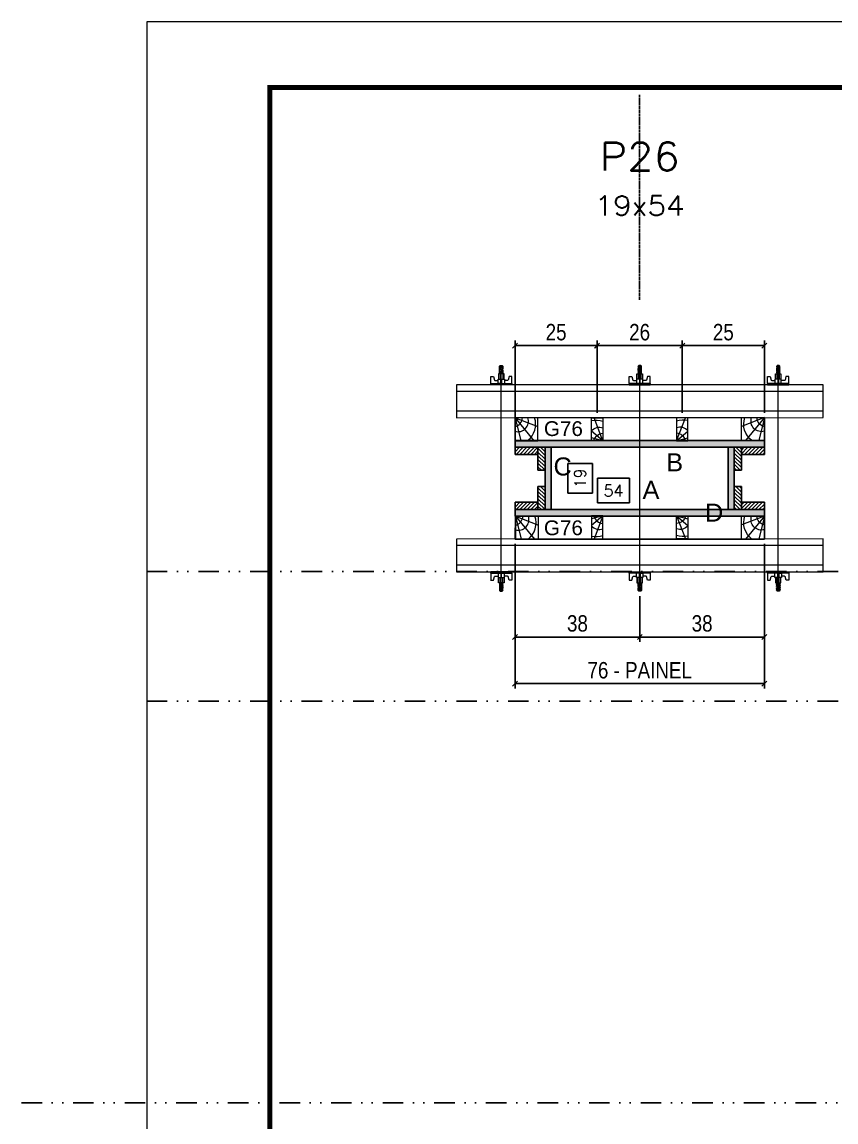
# Model space of a CAD drawing. Extents: x 13770 to 23315, y 867 to 16997.
# Drawn here: x 15908 to 16405, y 8138 to 8808 of the extents above; entities that cross this region are included whole.
import ezdxf
from ezdxf.enums import TextEntityAlignment as Align

# ---------------------------------------------------------------- set-up
doc = ezdxf.new("R2010")
doc.units = 0
for name, pattern in [('DASHED', [0.75, 0.5, -0.25]), ('DIVIDE2', [0.625, 0.25, -0.125, 0, -0.125, 0, -0.125]), ('HIDDEN', [0.375, 0.25, -0.125])]:
    doc.linetypes.add(name, pattern=pattern)
for name, color, linetype in [('CHAPA', 1, 'Continuous'), ('COTA', 241, 'Continuous'), ('MEIO_PONT', 93, 'Continuous'), ('Nível', 160, 'Continuous'), ('SARRAFO', 251, 'Continuous'), ('Texto de Titulo', 7, 'Continuous'), ('Texto Qtd Sarr', 242, 'Continuous'), ('TEXTO_GERAL', 7, 'Continuous')]:
    doc.layers.add(name, color=color, linetype=linetype)
for name, color, linetype, lineweight in [('Folhas', 255, 'Continuous', 9), ('Hachura', 251, 'Continuous', 9), ('Madeira', 126, 'Continuous', 18), ('Perfil Metálico', 224, 'Continuous', 18), ('SARRAFO DE PRESSAO', 251, 'DASHED', 9), ('Texto Seção', 7, 'Continuous', 15)]:
    doc.layers.add(name, color=color, linetype=linetype, lineweight=lineweight)
doc.styles.add('ARIAL', font='arial.ttf')
doc.styles.add('COTA TECNICA 2X', font='techl___.ttf', dxfattribs={"height": 10})
doc.styles.add('ROMANS', font='romans.shx')
doc.styles.add('SANSSERIF', font='sas_____.pfb')
doc.dimstyles.new('SECAO PILAR', dxfattribs={"dimtxt": 10, "dimasz": 3, "dimexe": 3, "dimexo": 3, "dimgap": 3, "dimtad": 1, "dimdec": 1, "dimlfac": 0.5, "dimzin": 12, "dimdsep": 46, "dimtxsty": 'COTA TECNICA 2X', "dimblk1": 'OBLIQUE', "dimblk2": 'OBLIQUE', "dimsah": 1, "dimcen": 0.9, "dimclrd": 256, "dimclre": 256, "dimclrt": 256, "dimadec": 1, "dimazin": 3, "dimtfac": 1, "dimtdec": 1, "dimtmove": 0, "dimatfit": 3, "dimfxl": 1, "dimtolj": 1, "dimtzin": 12, "dimarcsym": 0})
doc.dimstyles.new('SECÇÃO 2', dxfattribs={"dimtxt": 7, "dimasz": 6, "dimexe": 0.18, "dimexo": 2, "dimgap": -4, "dimtad": 3, "dimdec": 1, "dimlfac": 0.5, "dimzin": 12, "dimdsep": 46, "dimtxsty": 'ROMANS', "dimblk": 'ARCHTICK', "dimcen": 0.09, "dimse1": 1, "dimse2": 1, "dimsd1": 1, "dimsd2": 1, "dimclrd": 180, "dimclre": 5, "dimclrt": 1, "dimadec": 0, "dimazin": 3, "dimtfac": 1, "dimtdec": 1, "dimtofl": 0, "dimtmove": 0, "dimatfit": 3, "dimldrblk": 'ARCHTICK', "dimfxl": 1, "dimtolj": 1, "dimtzin": 0, "dimarcsym": 0})
pattern_1 = [(225, (7084.973, -14380.0642), (1.12253202, -1.12253202), [])]
pattern_2 = [(135, (-6668.4833, 17673.2958), (-1.12253202, -1.12253202), [])]
pattern_3 = [(135, (-6668.4833, 17649.2958), (-1.12253202, -1.12253202), [])]

# ---------------------------------------------------------------- blocks, each defined once
blk = doc.blocks.new('9999999999')
at = {"layer": 'Folhas'}
blk.add_lwpolyline([(98138.98, 34190.21), (99623.98, 34190.21), (99623.98, 35240.21), (98138.98, 35240.21)], close=True, dxfattribs=at)
at = {"layer": 'Folhas', "color": 30, "const_width": 3}
blk.add_lwpolyline([(98213.98, 34230.21), (99583.98, 34230.21), (99583.98, 35200.21), (98213.98, 35200.21)], close=True, dxfattribs=at)
blk = doc.blocks.new('titulo1')
at = {"layer": 'Defpoints', "color": 252, "linetype": 'HIDDEN', "ltscale": 2}
blk.add_line((0, 0), (0, 125), dxfattribs=at)
at = {"layer": 'Defpoints', "style": 'ROMANS', "oblique": 15}
blk.add_attdef('FOLHA', text='', height=10, dxfattribs=at).set_placement((0, 15.58), align=Align.MIDDLE_CENTER)
at = {"layer": 'Texto Qtd Sarr', "color": 3, "style": 'ROMANS', "oblique": 15}
for tag, height, p in [('TITULO', 17, (0, 71.45)), ('SEÇÃO', 12, (0, 41.55))]:
    blk.add_attdef(tag, text='', height=height, dxfattribs=at).set_placement(p, align=Align.MIDDLE_CENTER)
blk = doc.blocks.new('*D650')
at = {"layer": 'COTA', "color": 180, "lineweight": -2, "transparency": 16777216}
for p, q in [((16256.11, 8539.34), (16241.11, 8539.34)), ((16241.11, 8539.34), (16241.11, 8521.34)), ((16256.11, 8521.34), (16256.11, 8539.34)), ((16241.11, 8521.34), (16256.11, 8521.34))]:
    blk.add_line(p, q, dxfattribs=at)
at = {"layer": 'Defpoints', "color": 0, "transparency": 16777216}
for p in [(16258.24, 8549.34), (16258.24, 8511.34), (16260.11, 8511.34)]:
    blk.add_point(p, dxfattribs=at)
at = {"layer": 'COTA', "color": 1, "transparency": 16777216, "insert": (16248.61, 8530.34), "char_height": 7, "attachment_point": 5, "rotation": 90, "style": 'ROMANS'}
blk.add_mtext('\\A1;19', dxfattribs=at)
blk = doc.blocks.new('_ArchTick')
at = {"color": 0, "linetype": 'ByBlock', "const_width": 0.15}
blk.add_lwpolyline([(-0.5, -0.5), (0.5, 0.5)], dxfattribs=at)
blk = doc.blocks.new('*D651')
at = {"layer": 'COTA', "color": 180, "lineweight": -2, "transparency": 16777216}
for p, q in [((16278.79, 8530.34), (16259.13, 8530.34)), ((16259.13, 8530.34), (16259.13, 8515.34)), ((16278.79, 8515.34), (16278.79, 8530.34)), ((16259.13, 8515.34), (16278.79, 8515.34))]:
    blk.add_line(p, q, dxfattribs=at)
at = {"layer": 'Defpoints', "color": 0, "transparency": 16777216}
for p in [(16230.92, 8511.34), (16338.92, 8511.34), (16338.92, 8511.34)]:
    blk.add_point(p, dxfattribs=at)
at = {"layer": 'COTA', "color": 1, "transparency": 16777216, "insert": (16268.96, 8522.84), "char_height": 7, "attachment_point": 5, "style": 'ROMANS'}
blk.add_mtext('\\A1;54', dxfattribs=at)
blk = doc.blocks.new('_Oblique')
at = {"color": 0, "linetype": 'ByBlock', "lineweight": -2}
blk.add_line((-0.5, -0.5), (0.5, 0.5), dxfattribs=at)
blk = doc.blocks.new('*D652')
at = {"layer": 'COTA', "lineweight": -2, "transparency": 16777216}
for p, q in [((16208.92, 8490.35), (16208.92, 8402.18)), ((16360.92, 8490.39), (16360.92, 8402.18)), ((16208.92, 8405.18), (16360.92, 8405.18))]:
    blk.add_line(p, q, dxfattribs=at)
at = {"layer": 'Defpoints', "color": 0, "transparency": 16777216}
for p in [(16208.92, 8493.35), (16360.92, 8493.39), (16360.92, 8405.18)]:
    blk.add_point(p, dxfattribs=at)
at = {"layer": 'COTA', "lineweight": -2, "transparency": 16777216, "xscale": 3, "yscale": 3, "zscale": 3, "rotation": 180}
blk.add_blockref('_Oblique', (16208.92, 8405.18), dxfattribs=at)
at = {"layer": 'COTA', "lineweight": -2, "transparency": 16777216, "xscale": 3, "yscale": 3, "zscale": 3}
blk.add_blockref('_Oblique', (16360.92, 8405.18), dxfattribs=at)
at = {"layer": 'COTA', "transparency": 16777216, "insert": (16284.92, 8413.29), "char_height": 10, "attachment_point": 5, "style": 'COTA TECNICA 2X'}
blk.add_mtext('\\A1;76 - PAINEL', dxfattribs=at)
blk = doc.blocks.new('*D653')
at = {"layer": 'COTA', "lineweight": -2, "transparency": 16777216}
for p, q in [((16208.92, 8490.34), (16208.92, 8430.61)), ((16285, 8458.57), (16285, 8430.61)), ((16208.92, 8433.61), (16285, 8433.61))]:
    blk.add_line(p, q, dxfattribs=at)
at = {"layer": 'Defpoints', "color": 0, "transparency": 16777216}
for p in [(16208.92, 8493.34), (16285, 8461.57), (16285, 8433.61)]:
    blk.add_point(p, dxfattribs=at)
at = {"layer": 'COTA', "lineweight": -2, "transparency": 16777216, "xscale": 3, "yscale": 3, "zscale": 3, "rotation": 180}
blk.add_blockref('_Oblique', (16208.92, 8433.61), dxfattribs=at)
at = {"layer": 'COTA', "lineweight": -2, "transparency": 16777216, "xscale": 3, "yscale": 3, "zscale": 3}
blk.add_blockref('_Oblique', (16285, 8433.61), dxfattribs=at)
at = {"layer": 'COTA', "transparency": 16777216, "insert": (16246.96, 8441.85), "char_height": 10, "attachment_point": 5, "style": 'COTA TECNICA 2X'}
blk.add_mtext('\\A1;38', dxfattribs=at)
blk = doc.blocks.new('*D654')
at = {"layer": 'COTA', "lineweight": -2, "transparency": 16777216}
for p, q in [((16360.92, 8490.34), (16360.92, 8430.61)), ((16285, 8458.57), (16285, 8430.61)), ((16285, 8433.61), (16360.92, 8433.61))]:
    blk.add_line(p, q, dxfattribs=at)
at = {"layer": 'Defpoints', "color": 0, "transparency": 16777216}
for p in [(16360.92, 8493.34), (16285, 8461.57), (16360.92, 8433.61)]:
    blk.add_point(p, dxfattribs=at)
at = {"layer": 'COTA', "lineweight": -2, "transparency": 16777216, "xscale": 3, "yscale": 3, "zscale": 3, "rotation": 180}
blk.add_blockref('_Oblique', (16285, 8433.61), dxfattribs=at)
at = {"layer": 'COTA', "lineweight": -2, "transparency": 16777216, "xscale": 3, "yscale": 3, "zscale": 3}
blk.add_blockref('_Oblique', (16360.92, 8433.61), dxfattribs=at)
at = {"layer": 'COTA', "transparency": 16777216, "insert": (16322.96, 8441.85), "char_height": 10, "attachment_point": 5, "style": 'COTA TECNICA 2X'}
blk.add_mtext('\\A1;38', dxfattribs=at)
blk = doc.blocks.new('PONTALETE')
at = {"layer": 'Madeira'}
for q in [(2.71, 7), (7, 5.76), (7, 1.74)]:
    blk.add_line((0, 0), q, dxfattribs=at)
blk.add_lwpolyline([(0, 0), (7, 0), (7, 7), (0, 7)], close=True, dxfattribs=at)
for centre, radius, start, end in [((2.04, 0.06), 6.23, 37.2818, 109.0913), ((1.09, 0.9), 3.19, 343.603, 109.9847), ((-0.21, -0.78), 3.09, 14.6322, 86.0383)]:
    blk.add_arc(centre, radius, start, end, dxfattribs=at)
blk = doc.blocks.new('*D655')
at = {"layer": 'COTA', "lineweight": -2, "transparency": 16777216}
for p, q in [((16208.92, 8556.34), (16208.92, 8614.27)), ((16208.92, 8611.27), (16259, 8611.27)), ((16259, 8570.29), (16259, 8614.27))]:
    blk.add_line(p, q, dxfattribs=at)
at = {"layer": 'Defpoints', "color": 0, "transparency": 16777216}
for p in [(16259, 8611.27), (16259, 8567.29), (16208.92, 8553.34)]:
    blk.add_point(p, dxfattribs=at)
at = {"layer": 'COTA', "lineweight": -2, "transparency": 16777216, "xscale": 3, "yscale": 3, "zscale": 3, "rotation": 180}
blk.add_blockref('_Oblique', (16208.92, 8611.27), dxfattribs=at)
at = {"layer": 'COTA', "lineweight": -2, "transparency": 16777216, "xscale": 3, "yscale": 3, "zscale": 3}
blk.add_blockref('_Oblique', (16259, 8611.27), dxfattribs=at)
at = {"layer": 'COTA', "transparency": 16777216, "insert": (16233.96, 8619.38), "char_height": 10, "attachment_point": 5, "style": 'COTA TECNICA 2X'}
blk.add_mtext('\\A1;25', dxfattribs=at)
blk = doc.blocks.new('MEIO PONTALETE')
at = {"layer": 'Madeira'}
for q in [(2.71, 7), (3.5, 2.88), (3.5, 0.87)]:
    blk.add_line((0, 0), q, dxfattribs=at)
blk.add_lwpolyline([(0, 0), (3.5, 0), (3.5, 7), (0, 7)], close=True, dxfattribs=at)
for centre, radius, start, end in [((2.04, 0.06), 6.23, 76.4499, 109.0913), ((1.09, 0.9), 3.19, 40.9063, 109.9847), ((-0.21, -0.78), 3.09, 14.6322, 86.0383)]:
    blk.add_arc(centre, radius, start, end, dxfattribs=at)
blk = doc.blocks.new('C')
at = {"layer": 'Hachura', "color": 0}
for p, q in [((0, 3.22), (0, -3.22)), ((0.45, 3.22), (0, 3.22)), ((0.46, 3.16), (0, 3.16)), ((0.46, 3.05), (0, 3.05)), ((0.46, 2.88), (0, 2.88)), ((0, 2.75), (0, -1.16)), ((0.46, 2.65), (0, 2.65)), ((0.46, 2.23), (0, 2.23)), ((0.46, 1.51), (0, 1.51)), ((0.39, 0.49), (0.17, 0.49)), ((0.45, -3.23), (0.45, 3.22)), ((0.45, 3.22), (2.58, 3.22)), ((1.74, 0.97), (0.45, 0.97)), ((1.45, 0.1), (0.45, 0.1)), ((1.35, 1.94), (1.35, 0.96)), ((2.58, 2.39), (1.47, 2.09)), ((1.74, -0.97), (1.74, 0.97)), ((1.74, 0.97), (1.74, 0.84)), ((1.74, 0.97), (1.74, 0.84)), ((1.74, 0.84), (3.35, 0.84)), ((3.35, 0.45), (1.74, 0.45)), ((2.58, 3.22), (2.58, 2.39)), ((3.32, 0.84), (3.32, -0.84)), ((3.35, 0.84), (3.35, -0.84)), ((3.68, 0.45), (3.35, 0.45)), ((3.84, -0.52), (3.35, 0.45)), ((3.35, 0.06), (3.67, -0.57)), ((3.68, 0.45), (4.16, -0.52)), ((3.72, 0.5), (4.25, -0.57)), ((4.37, -0.55), (3.83, 0.53)), ((4.15, 0.45), (3.93, 0.45)), ((4.42, -0.52), (3.93, 0.45)), ((4.15, 0.45), (4.26, 0.45)), ((4.26, 0.45), (4.74, -0.52)), ((4.3, 0.5), (4.83, -0.57)), ((4.95, -0.55), (4.41, 0.53)), ((4.51, 0.45), (4.84, 0.45)), ((5, -0.52), (4.51, 0.45)), ((4.84, 0.45), (5.32, -0.52)), ((4.88, 0.5), (5.41, -0.57)), ((5.53, -0.55), (4.99, 0.53)), ((5.58, -0.52), (5.09, 0.45)), ((5.42, 0.45), (5.09, 0.45)), ((5.58, -0.52), (5.09, 0.45)), ((5.42, 0.45), (5.74, -0.19)), ((5.46, 0.5), (5.74, -0.07)), ((5.74, 0.19), (5.57, 0.53)), ((5.74, 0.32), (5.68, 0.45)), ((5.68, 0.45), (5.74, 0.45)), ((5.74, 0.45), (5.9, 0.29)), ((5.74, 0.45), (5.74, -0.52)), ((5.9, -0.36), (5.9, 0.29)), ((0.45, 0), (0, 0)), ((0.46, -1.52), (0, -1.52)), ((0.46, -2.23), (0, -2.23)), ((0.46, -2.65), (0, -2.65)), ((0.46, -2.88), (0, -2.88)), ((0.46, -3.05), (0, -3.05)), ((0.46, -3.16), (0, -3.16)), ((0, -3.22), (2.57, -3.22)), ((0.08, -0.48), (0.29, -0.48)), ((0.29, -0.48), (0.4, -0.48)), ((0.45, 0), (0.45, -0.97)), ((0.45, -0.16), (1.45, -0.16)), ((0.45, -0.65), (0.45, -0.32)), ((0.45, -3.23), (0.45, -0.65)), ((0.45, -0.97), (1.74, -0.97)), ((1.35, -1.94), (1.35, -0.97)), ((2.58, -2.39), (1.47, -2.1)), ((3.35, -0.32), (1.74, -0.32)), ((3.35, -0.84), (1.74, -0.84)), ((2.58, -3.23), (2.58, -2.39)), ((3.35, -0.07), (3.58, -0.52)), ((3.35, -0.52), (3.58, -0.52)), ((3.84, -0.52), (4.16, -0.52)), ((4.42, -0.52), (4.74, -0.52)), ((4.63, -0.52), (4.74, -0.52)), ((5, -0.52), (5.32, -0.52)), ((5.58, -0.52), (5.74, -0.52)), ((5.74, -0.52), (5.9, -0.36)), ((5.74, -0.52), (5.74, -0.52))]:
    blk.add_line(p, q, dxfattribs=at)
for centre, radius, start, end in [((1.52, 1.94), 0.161, 104.7436, 180), ((1.44, -0.03), 0.129, 272.695, 87.305), ((3.81, 0.39), 0.143, 25.5688, 154.4312), ((4.39, 0.39), 0.143, 25.5688, 154.4312), ((4.97, 0.39), 0.143, 25.5688, 154.4312), ((5.55, 0.39), 0.143, 25.5688, 154.4312), ((0.17, -0.37), 0.174, 221.744, 317.8592), ((1.52, -1.94), 0.161, 180, 255.2564), ((3.71, -0.4), 0.174, 222.1408, 318.256), ((4.29, -0.4), 0.174, 222.1408, 318.256), ((4.87, -0.4), 0.174, 222.1408, 318.256), ((5.45, -0.4), 0.174, 222.1408, 318.256), ((5.61, -0.4), 0.174, 317.8592, 318.256)]:
    blk.add_arc(centre, radius, start, end, dxfattribs=at)
blk = doc.blocks.new('*D656')
at = {"layer": 'COTA', "lineweight": -2, "transparency": 16777216}
for p, q in [((16258.9, 8570.29), (16258.9, 8614.27)), ((16258.9, 8611.27), (16310.85, 8611.27)), ((16310.85, 8570.29), (16310.85, 8614.27))]:
    blk.add_line(p, q, dxfattribs=at)
at = {"layer": 'Defpoints', "color": 0, "transparency": 16777216}
for p in [(16310.85, 8611.27), (16258.9, 8567.29), (16310.85, 8567.29)]:
    blk.add_point(p, dxfattribs=at)
at = {"layer": 'COTA', "lineweight": -2, "transparency": 16777216, "xscale": 3, "yscale": 3, "zscale": 3, "rotation": 180}
blk.add_blockref('_Oblique', (16258.9, 8611.27), dxfattribs=at)
at = {"layer": 'COTA', "lineweight": -2, "transparency": 16777216, "xscale": 3, "yscale": 3, "zscale": 3}
blk.add_blockref('_Oblique', (16310.85, 8611.27), dxfattribs=at)
at = {"layer": 'COTA', "transparency": 16777216, "insert": (16284.87, 8619.37), "char_height": 10, "attachment_point": 5, "style": 'COTA TECNICA 2X'}
blk.add_mtext('\\A1;26', dxfattribs=at)
blk = doc.blocks.new('*D657')
at = {"layer": 'COTA', "lineweight": -2, "transparency": 16777216}
for p, q in [((16310.85, 8570.29), (16310.85, 8614.27)), ((16310.85, 8611.27), (16360.92, 8611.27)), ((16360.92, 8570.34), (16360.92, 8614.27))]:
    blk.add_line(p, q, dxfattribs=at)
at = {"layer": 'Defpoints', "color": 0, "transparency": 16777216}
for p in [(16360.92, 8611.27), (16310.85, 8567.29), (16360.92, 8567.34)]:
    blk.add_point(p, dxfattribs=at)
at = {"layer": 'COTA', "lineweight": -2, "transparency": 16777216, "xscale": 3, "yscale": 3, "zscale": 3, "rotation": 180}
blk.add_blockref('_Oblique', (16310.85, 8611.27), dxfattribs=at)
at = {"layer": 'COTA', "lineweight": -2, "transparency": 16777216, "xscale": 3, "yscale": 3, "zscale": 3}
blk.add_blockref('_Oblique', (16360.92, 8611.27), dxfattribs=at)
at = {"layer": 'COTA', "transparency": 16777216, "insert": (16335.89, 8619.38), "char_height": 10, "attachment_point": 5, "style": 'COTA TECNICA 2X'}
blk.add_mtext('\\A1;25', dxfattribs=at)

msp = doc.modelspace()

# ---------------------------------------------------------------- hatches: boundary and pattern name
at = {"layer": 'Hachura'}
h = msp.add_hatch(color=256, dxfattribs=at)
h.dxf.hatch_style = 1
h.paths.add_polyline_path([(16360.92, 8549.34), (16360.92, 8553.34), (16208.92, 8553.34), (16208.92, 8549.34)])
h = msp.add_hatch(dxfattribs=at)
h.set_pattern_fill('ANSI31', color=256, scale=0.5, angle=180, style=0)
h.set_pattern_definition(pattern_1)
h.paths.add_polyline_path([(16222.92, 8549.34), (16222.92, 8544.94), (16208.92, 8544.94), (16208.92, 8549.34)])
h = msp.add_hatch(dxfattribs=at)
h.set_pattern_fill('ANSI31', color=256, scale=0.5, angle=90, style=0)
h.set_pattern_definition(pattern_2)
h.paths.add_polyline_path([(16222.92, 8535.34), (16227.32, 8535.34), (16227.32, 8549.34), (16222.92, 8549.34)])
h = msp.add_hatch(color=256, dxfattribs=at)
h.dxf.hatch_style = 1
h.paths.add_polyline_path([(16227.32, 8511.34), (16230.92, 8511.34), (16230.92, 8549.34), (16227.32, 8549.34)])
h = msp.add_hatch(color=256, dxfattribs=at)
h.dxf.hatch_style = 1
h.paths.add_polyline_path([(16338.92, 8511.34), (16342.52, 8511.34), (16342.52, 8549.34), (16338.92, 8549.34)])
h = msp.add_hatch(dxfattribs=at)
h.set_pattern_fill('ANSI31', color=256, scale=0.5, angle=90, style=0)
h.set_pattern_definition(pattern_2)
h.paths.add_polyline_path([(16346.92, 8535.34), (16342.52, 8535.34), (16342.52, 8549.34), (16346.92, 8549.34)])
h = msp.add_hatch(dxfattribs=at)
h.set_pattern_fill('ANSI31', color=256, scale=0.5, angle=180, style=0)
h.set_pattern_definition(pattern_1)
h.paths.add_polyline_path([(16346.92, 8549.34), (16346.92, 8544.94), (16360.92, 8544.94), (16360.92, 8549.34)])
h = msp.add_hatch(dxfattribs=at)
h.set_pattern_fill('ANSI31', color=256, scale=0.5, angle=90, style=0)
h.set_pattern_definition(pattern_3)
h.paths.add_polyline_path([(16222.92, 8511.34), (16227.32, 8511.34), (16227.32, 8525.34), (16222.92, 8525.34)])
h = msp.add_hatch(dxfattribs=at)
h.set_pattern_fill('ANSI31', color=256, scale=0.5, angle=90, style=0)
h.set_pattern_definition(pattern_3)
h.paths.add_polyline_path([(16346.92, 8511.34), (16342.52, 8511.34), (16342.52, 8525.34), (16346.92, 8525.34)])
h = msp.add_hatch(dxfattribs=at)
h.set_pattern_fill('ANSI31', color=256, scale=0.5, angle=180, style=0)
h.set_pattern_definition(pattern_1)
h.paths.add_polyline_path([(16222.92, 8511.34), (16222.92, 8515.74), (16208.92, 8515.74), (16208.92, 8511.34)])
h = msp.add_hatch(dxfattribs=at)
h.set_pattern_fill('ANSI31', color=256, scale=0.5, angle=180, style=0)
h.set_pattern_definition([(225, (6857.973, -14380.0642), (1.12253202, -1.12253202), [])])
h.paths.add_polyline_path([(16346.92, 8511.34), (16346.92, 8515.74), (16360.92, 8515.74), (16360.92, 8511.34)])
h = msp.add_hatch(color=256, dxfattribs=at)
h.dxf.hatch_style = 1
h.paths.add_polyline_path([(16360.92, 8511.34), (16360.92, 8507.34), (16208.92, 8507.34), (16208.92, 8511.34)])

# ---------------------------------------------------------------- linework, layer by layer
for points in [[(16360.92, 8553.34), (16360.92, 8567.34), (16208.92, 8567.29), (16208.92, 8553.34)], [(16360.92, 8493.34), (16360.92, 8507.34), (16209.2, 8507.29), (16208.92, 8493.34)]]:
    msp.add_lwpolyline(points, close=True)
at = {"layer": 'CHAPA'}
for points in [[(16360.92, 8549.34), (16360.92, 8553.34), (16208.92, 8553.34), (16208.92, 8549.34)], [(16227.32, 8511.34), (16230.92, 8511.34), (16230.92, 8549.34), (16227.32, 8549.34)], [(16338.92, 8511.34), (16342.52, 8511.34), (16342.52, 8549.34), (16338.92, 8549.34)], [(16360.92, 8511.34), (16360.92, 8507.34), (16208.92, 8507.34), (16208.92, 8511.34)]]:
    msp.add_lwpolyline(points, close=True, dxfattribs=at)
at = {"layer": 'Hachura'}
for p, q in [((16200.54, 8462.57), (16200.54, 8594.31)), ((16284.93, 8462.57), (16284.93, 8594.31)), ((16369.31, 8462.57), (16369.31, 8594.31))]:
    msp.add_line(p, q, dxfattribs=at)
at = {"layer": 'MEIO_PONT'}
msp.add_lwpolyline([(16360.92, 8507.34), (16360.92, 8493.34), (16360.92, 8493.34), (16360.92, 8507.34)], close=True, dxfattribs=at)
at = {"layer": 'Nível', "color": 4, "linetype": 'DIVIDE2', "ltscale": 50}
for p, q in [((15984.5, 8473.58), (21112.79, 8473.58)), ((15984.5, 8394.58), (21112.79, 8394.58)), ((13769.54, 8149.58), (21112.79, 8149.58))]:
    msp.add_line(p, q, dxfattribs=at)
at = {"layer": 'Perfil Metálico'}
for p, q in [((16396.64, 8583.28), (16173.21, 8583.28)), ((16396.64, 8571.28), (16173.21, 8571.28)), ((16396.64, 8489.34), (16173.21, 8489.34)), ((16396.64, 8477.34), (16173.21, 8477.34))]:
    msp.add_line(p, q, dxfattribs=at)
for points in [[(16396.64, 8567.34), (16396.64, 8587.34), (16173.21, 8587.28), (16173.21, 8567.28)], [(16173.21, 8493.34), (16173.21, 8473.34), (16396.64, 8473.4), (16396.64, 8493.4)]]:
    msp.add_lwpolyline(points, close=True, dxfattribs=at)
at = {"layer": 'SARRAFO'}
for points in [[(16208.92, 8544.94), (16222.92, 8544.94), (16222.92, 8549.34), (16208.92, 8549.34)], [(16208.92, 8544.94), (16222.92, 8544.94), (16222.92, 8549.34), (16208.92, 8549.34)], [(16227.32, 8549.34), (16227.32, 8535.34), (16222.92, 8535.34), (16222.92, 8549.34)], [(16227.32, 8549.34), (16227.32, 8535.34), (16222.92, 8535.34), (16222.92, 8549.34)], [(16342.52, 8549.34), (16342.52, 8535.34), (16346.92, 8535.34), (16346.92, 8549.34)], [(16342.52, 8549.34), (16342.52, 8535.34), (16346.92, 8535.34), (16346.92, 8549.34)], [(16360.92, 8544.94), (16346.92, 8544.94), (16346.92, 8549.34), (16360.92, 8549.34)], [(16360.92, 8544.94), (16346.92, 8544.94), (16346.92, 8549.34), (16360.92, 8549.34)], [(16227.32, 8525.34), (16227.32, 8511.34), (16222.92, 8511.34), (16222.92, 8525.34)], [(16227.32, 8525.34), (16227.32, 8511.34), (16222.92, 8511.34), (16222.92, 8525.34)], [(16342.52, 8525.34), (16342.52, 8511.34), (16346.92, 8511.34), (16346.92, 8525.34)], [(16342.52, 8525.34), (16342.52, 8511.34), (16346.92, 8511.34), (16346.92, 8525.34)], [(16208.92, 8515.74), (16222.92, 8515.74), (16222.92, 8511.34), (16208.92, 8511.34)], [(16208.92, 8515.74), (16222.92, 8515.74), (16222.92, 8511.34), (16208.92, 8511.34)], [(16360.92, 8515.74), (16346.92, 8515.74), (16346.92, 8511.34), (16360.92, 8511.34)], [(16360.92, 8515.74), (16346.92, 8515.74), (16346.92, 8511.34), (16360.92, 8511.34)]]:
    msp.add_lwpolyline(points, close=True, dxfattribs=at)

# ---------------------------------------------------------------- block references
at = {"layer": 'Hachura', "linetype": 'Continuous', "yscale": 2, "zscale": 2}
for p, xscale, rotation in [((16200.55, 8587.31), -2, 270), ((16284.92, 8587.31), 2, 90.00000000000001), ((16369.3, 8587.31), 2, 90.00000000000001), ((16200.54, 8473.37), 2, 270), ((16284.93, 8473.37), -2, 90), ((16369.31, 8473.37), -2, 90)]:
    msp.add_blockref('C', p, dxfattribs=dict(at, xscale=xscale, rotation=rotation))
at = {"layer": 'MEIO_PONT'}
for name, p, xscale, yscale, zscale, rotation in [('PONTALETE', (16208.92, 8567.29), 2, 2, 2, 270), ('PONTALETE', (16360.92, 8567.34), -2, 2, 2, 90), ('PONTALETE', (16209.2, 8507.29), 2, 2, 2, 270), ('MEIO PONTALETE', (16262.5, 8507.39), 1.999999997962732, 1.999999997962732, 1.999999997962732, 180), ('MEIO PONTALETE', (16307.35, 8507.39), -1.999999997962732, 1.999999997962732, 1.999999997962732, 180), ('PONTALETE', (16360.92, 8507.34), -2, 2, 2, 90)]:
    msp.add_blockref(name, p, dxfattribs=dict(at, xscale=xscale, yscale=yscale, zscale=zscale, rotation=rotation))
at = {"layer": 'MEIO_PONT', "yscale": 1.999999997962732, "zscale": 1.999999997962732}
for p, xscale in [((16262.5, 8553.29), -1.999999997962732), ((16307.35, 8553.29), 1.999999997962732)]:
    msp.add_blockref('MEIO PONTALETE', p, dxfattribs=dict(at, xscale=xscale))
at = {"layer": 'SARRAFO DE PRESSAO', "color": 6, "linetype": 'ByBlock'}
msp.add_blockref('9999999999', (-82154.48, -26431.71), dxfattribs=at)
at = {"layer": 'Texto Seção'}
ref = msp.add_blockref('titulo1', (16284.87, 8639.04), dxfattribs=at)
ref.add_attrib('TITULO', 'P26', dxfattribs={"layer": 'Texto de Titulo', "color": 7, "height": 17, "style": 'ROMANS', "width": 1.1}).set_placement((16284.87, 8726.54), align=Align.MIDDLE_CENTER)
ref.add_attrib('SEÇÃO', '19x54', dxfattribs={"layer": 'Texto de Titulo', "color": 7, "height": 12, "style": 'ROMANS', "width": 1.1}).set_placement((16284.87, 8696.54), align=Align.MIDDLE_CENTER)

# ---------------------------------------------------------------- texts
at = {"layer": 'TEXTO_GERAL', "color": 0, "linetype": 'Continuous', "style": 'SANSSERIF'}
for p in [(16226.53, 8560.63), (16226.53, 8500.18)]:
    msp.add_text('G76', height=9, dxfattribs=at).set_placement(p, align=Align.MIDDLE_LEFT)
at = {"layer": 'TEXTO_GERAL', "style": 'ARIAL'}
for s, p in [('C', (16237.94, 8537.58)), ('B', (16306.25, 8540.09)), ('A', (16291.79, 8523.32)), ('D', (16330.28, 8509.45))]:
    msp.add_text(s, height=11, dxfattribs=at).set_placement(p, align=Align.MIDDLE_CENTER)

# ---------------------------------------------------------------- dimensions: what is measured, and where the dimension line sits
at = {"layer": 'COTA'}
for base, p1, p2, picture, middle in [((16259, 8611.27), (16208.92, 8553.34), (16259, 8567.29), '*D655', (16233.96, 8619.38)), ((16310.85, 8611.27), (16258.9, 8567.29), (16310.85, 8567.29), '*D656', (16284.87, 8619.37)), ((16360.92, 8611.27), (16310.85, 8567.29), (16360.92, 8567.34), '*D657', (16335.89, 8619.38)), ((16285, 8433.61), (16208.92, 8493.34), (16285, 8461.57), '*D653', (16246.96, 8441.85)), ((16360.92, 8433.61), (16285, 8461.57), (16360.92, 8493.34), '*D654', (16322.96, 8441.85))]:
    dim = msp.add_linear_dim(base=base, p1=p1, p2=p2, dimstyle='SECAO PILAR', dxfattribs=at)
    dim.commit()
    dim.dimension.update_dxf_attribs({"geometry": picture, "text_midpoint": middle})
dim = msp.add_linear_dim(base=(16260.11, 8511.34), p1=(16258.24, 8549.34), p2=(16258.24, 8511.34), angle=270, dimstyle='SECÇÃO 2', dxfattribs=at)
dim.commit()
dim.dimension.update_dxf_attribs({"geometry": '*D650', "text_midpoint": (16248.61, 8530.34)})
dim = msp.add_linear_dim(base=(16338.92, 8511.34), p1=(16230.92, 8511.34), p2=(16338.92, 8511.34), dimstyle='SECÇÃO 2', dxfattribs=at)
dim.commit()
dim.dimension.update_dxf_attribs({"geometry": '*D651', "text_midpoint": (16268.96, 8511.34), "dimtype": 160})
dim = msp.add_linear_dim(base=(16360.92, 8405.18), p1=(16208.92, 8493.35), p2=(16360.92, 8493.39), text='<> - PAINEL', dimstyle='SECAO PILAR', dxfattribs=at)
dim.commit()
dim.dimension.update_dxf_attribs({"geometry": '*D652', "text_midpoint": (16284.92, 8413.29)})

doc.saveas('drawing.dxf')
